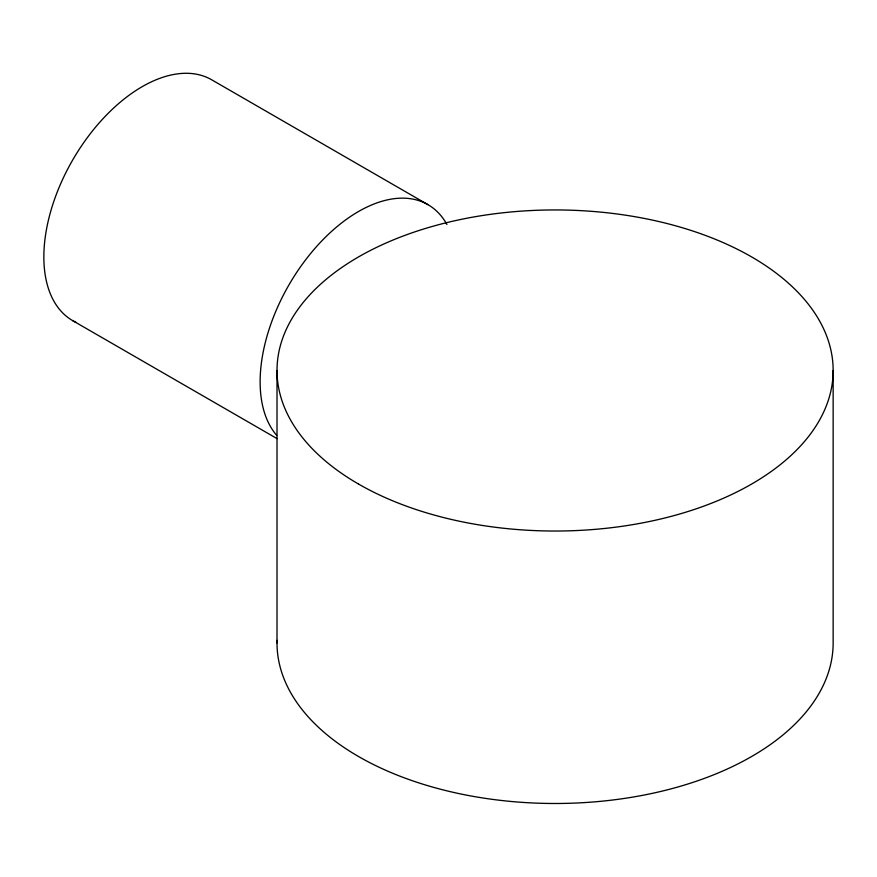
<?xml version="1.0" encoding="UTF-8"?>
<svg xmlns="http://www.w3.org/2000/svg" width="877" height="877" viewBox="0 0 877 877"><rect width="100%" height="100%" fill="white"/><g stroke="black" fill="none" stroke-linecap="round" stroke-linejoin="round"><path stroke-width="1.32" d="M427.965 204.67L211.686 79.796A139.037 80.267 -60 0 0 70.971 163.023A139.037 80.267 -60 0 0 76.124 322.429M72.648 320.62L277.11 438.664M833.15 370.489L833.15 642.94A278.075 160.546 0 0 1 552.828 803.485A278.075 160.546 0 0 1 277.044 640.342M277.011 370.489L277.011 642.94M276.693 435.332A139.037 80.267 -60 0 1 309.603 254.758A139.037 80.267 -60 0 1 446.93 224.501M358.452 484.005A278.075 160.546 0 0 0 823.678 412.037A278.075 160.546 0 0 0 483.106 215.413A278.075 160.546 0 0 0 358.452 484.005"/></g></svg>
